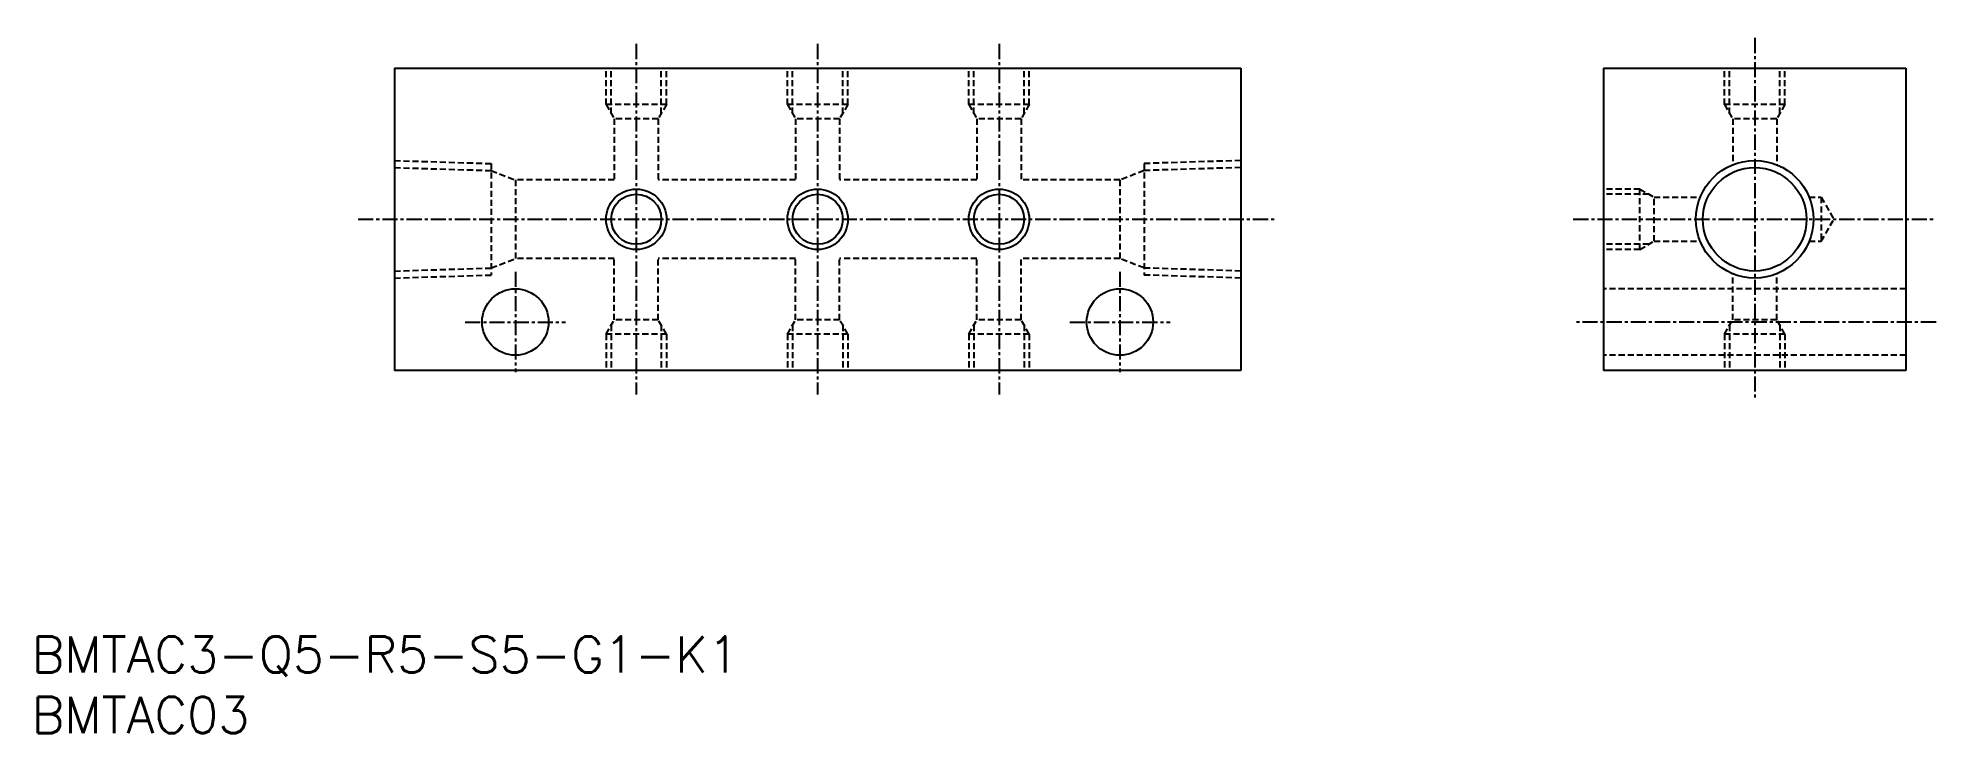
# Model space of a CAD drawing. Extents: x 1 to 158, y 0 to 57.
import ezdxf

# ---------------------------------------------------------------- set-up
doc = ezdxf.new("R2010")
doc.units = 0
doc.linetypes.add('CENTER', pattern=[2, 1.25, -0.25, 0.25, -0.25])
doc.linetypes.add('DASHED', pattern=[0.75, 0.5, -0.25])
doc.layers.get('0').update_dxf_attribs({"linetype": 'CONTINUOUS'})
doc.layers.add('CENTER', color=1, linetype='CENTER')
doc.styles.get("Standard").update_dxf_attribs({"font": 'txt.shx'})

# ---------------------------------------------------------------- blocks, each defined once
blk = doc.blocks.new('*U14')
at = {"color": 7, "linetype": 'CONTINUOUS'}
blk.add_text('BMTAC03', height=3, dxfattribs=at).set_placement((0, 0))
blk = doc.blocks.new('*U15')
at = {"color": 7, "linetype": 'CONTINUOUS'}
blk.add_text('BMTAC3-Q5-R5-S5-G1-K1', height=3, dxfattribs=at).set_placement((0, 5))

msp = doc.modelspace()

# ---------------------------------------------------------------- linework, layer by layer
at = {"color": 7, "linetype": 'CONTINUOUS'}
for p, q in [((30, 55), (100, 55)), ((30, 55), (30, 30)), ((100, 55), (100, 30)), ((130, 55), (130, 30)), ((130, 55), (155, 55)), ((155, 55), (155, 30)), ((100, 30), (30, 30)), ((155, 30), (130, 30))]:
    msp.add_line(p, q, dxfattribs=at)
at = {"color": 3, "linetype": 'DASHED'}
for p, q in [((47.5, 52), (47.5, 55)), ((47.93, 51.25), (47.93, 55)), ((52.07, 51.25), (52.07, 55)), ((52.5, 52), (52.5, 55)), ((62.5, 52), (62.5, 55)), ((62.93, 51.25), (62.93, 55)), ((67.07, 51.25), (67.07, 55)), ((67.5, 52), (67.5, 55)), ((77.5, 52), (77.5, 55)), ((77.93, 51.25), (77.93, 55)), ((82.07, 51.25), (82.07, 55)), ((82.5, 52), (82.5, 55)), ((140, 52), (140, 55)), ((140.43, 51.25), (140.43, 55)), ((144.57, 51.25), (144.57, 55)), ((145, 52), (145, 55)), ((52.5, 52), (47.5, 52)), ((47.5, 52), (48.18, 50.82)), ((52.5, 52), (51.82, 50.82)), ((67.5, 52), (62.5, 52)), ((62.5, 52), (63.18, 50.82)), ((67.5, 52), (66.82, 50.82)), ((82.5, 52), (77.5, 52)), ((77.5, 52), (78.18, 50.82)), ((82.5, 52), (81.82, 50.82)), ((145, 52), (140, 52)), ((140, 52), (140.68, 50.82)), ((145, 52), (144.32, 50.82)), ((48.18, 50.82), (48.18, 45.75)), ((51.82, 50.82), (48.18, 50.82)), ((51.82, 50.82), (51.82, 45.75)), ((63.18, 50.82), (63.18, 45.75)), ((66.82, 50.82), (63.18, 50.82)), ((66.82, 50.82), (66.82, 45.75)), ((78.18, 50.82), (78.18, 45.75)), ((81.82, 50.82), (78.18, 50.82)), ((81.82, 50.82), (81.82, 45.75)), ((140.68, 50.82), (140.68, 47.01)), ((144.32, 50.82), (140.68, 50.82)), ((144.32, 50.82), (144.32, 47.01)), ((30, 47.36), (38, 47.11)), ((38, 47.11), (38, 37.89)), ((100, 47.36), (92, 47.11)), ((92, 47.11), (92, 37.89)), ((30, 46.78), (38, 46.53)), ((38, 46.53), (40, 45.75)), ((40, 45.75), (40, 39.25)), ((48.18, 45.75), (40, 45.75)), ((63.18, 45.75), (51.82, 45.75)), ((78.18, 45.75), (66.82, 45.75)), ((90, 45.75), (81.82, 45.75)), ((92, 46.53), (90, 45.75)), ((90, 45.75), (90, 39.25)), ((100, 46.78), (92, 46.53)), ((133, 45), (130, 45)), ((133.75, 44.57), (130, 44.57)), ((133, 40), (133, 45)), ((133, 45), (134.18, 44.32)), ((134.18, 44.32), (137.99, 44.32)), ((134.18, 40.68), (134.18, 44.32)), ((147.01, 44.32), (148, 44.32)), ((148, 44.32), (148, 40.68)), ((148, 44.32), (149.05, 42.5)), ((148, 40.68), (149.05, 42.5)), ((38, 38.47), (40, 39.25)), ((48.18, 39.25), (40, 39.25)), ((48.18, 34.18), (48.18, 39.25)), ((51.82, 34.18), (51.82, 39.25)), ((63.18, 39.25), (51.82, 39.25)), ((63.18, 34.18), (63.18, 39.25)), ((78.18, 39.25), (66.82, 39.25)), ((66.82, 34.18), (66.82, 39.25)), ((78.18, 34.18), (78.18, 39.25)), ((90, 39.25), (81.82, 39.25)), ((81.82, 34.18), (81.82, 39.25)), ((92, 38.47), (90, 39.25)), ((133.75, 40.43), (130, 40.43)), ((133, 40), (130, 40)), ((133, 40), (134.18, 40.68)), ((134.18, 40.68), (137.99, 40.68)), ((147.01, 40.68), (148, 40.68)), ((30, 38.22), (38, 38.47)), ((30, 37.64), (38, 37.89)), ((100, 38.22), (92, 38.47)), ((100, 37.64), (92, 37.89)), ((140.68, 34.18), (140.68, 37.99)), ((144.32, 34.18), (144.32, 37.99)), ((155, 36.75), (130, 36.75)), ((47.5, 33), (48.18, 34.18)), ((52.5, 33), (47.5, 33)), ((47.5, 33), (47.5, 30)), ((47.93, 33.75), (47.93, 30)), ((51.82, 34.18), (48.18, 34.18)), ((52.5, 33), (51.82, 34.18)), ((52.07, 33.75), (52.07, 30)), ((52.5, 33), (52.5, 30)), ((62.5, 33), (63.18, 34.18)), ((67.5, 33), (62.5, 33)), ((62.5, 33), (62.5, 30)), ((62.93, 33.75), (62.93, 30)), ((66.82, 34.18), (63.18, 34.18)), ((67.5, 33), (66.82, 34.18)), ((67.07, 33.75), (67.07, 30)), ((67.5, 33), (67.5, 30)), ((77.5, 33), (78.18, 34.18)), ((82.5, 33), (77.5, 33)), ((77.5, 33), (77.5, 30)), ((77.93, 33.75), (77.93, 30)), ((81.82, 34.18), (78.18, 34.18)), ((82.5, 33), (81.82, 34.18)), ((82.07, 33.75), (82.07, 30)), ((82.5, 33), (82.5, 30)), ((140, 33), (140.68, 34.18)), ((145, 33), (140, 33)), ((140, 33), (140, 30)), ((140.43, 33.75), (140.43, 30)), ((144.32, 34.18), (140.68, 34.18)), ((145, 33), (144.32, 34.18)), ((144.57, 33.75), (144.57, 30)), ((145, 33), (145, 30)), ((155, 31.25), (130, 31.25))]:
    msp.add_line(p, q, dxfattribs=at)
at = {"color": 3, "linetype": 'CONTINUOUS'}
for centre, radius in [((142.5, 42.5), 4.86), ((50, 42.5), 2.5), ((65, 42.5), 2.5), ((80, 42.5), 2.5)]:
    msp.add_circle(centre, radius, dxfattribs=at)
at = {"color": 7, "linetype": 'CONTINUOUS'}
for centre, radius in [((142.5, 42.5), 4.28), ((50, 42.5), 2.07), ((65, 42.5), 2.07), ((80, 42.5), 2.07), ((40, 34), 2.75), ((90, 34), 2.75)]:
    msp.add_circle(centre, radius, dxfattribs=at)
at = {"layer": 'CENTER', "color": 1, "linetype": 'CENTER'}
for p, q in [((50, 57), (50, 28)), ((65, 57), (65, 28)), ((80, 57), (80, 28)), ((142.5, 57.5), (142.5, 27.5)), ((27, 42.5), (103, 42.5)), ((127.5, 42.5), (157.5, 42.5)), ((40, 38.15), (40, 29.85)), ((90, 38.15), (90, 29.85)), ((35.85, 34), (44.15, 34)), ((85.85, 34), (94.15, 34)), ((157.5, 34), (127.5, 34))]:
    msp.add_line(p, q, dxfattribs=at)

# ---------------------------------------------------------------- block references
at = {"color": 7, "linetype": 'CONTINUOUS'}
for name in ['*U15', '*U14']:
    msp.add_blockref(name, (0, 0), dxfattribs=at)

doc.saveas('drawing.dxf')
